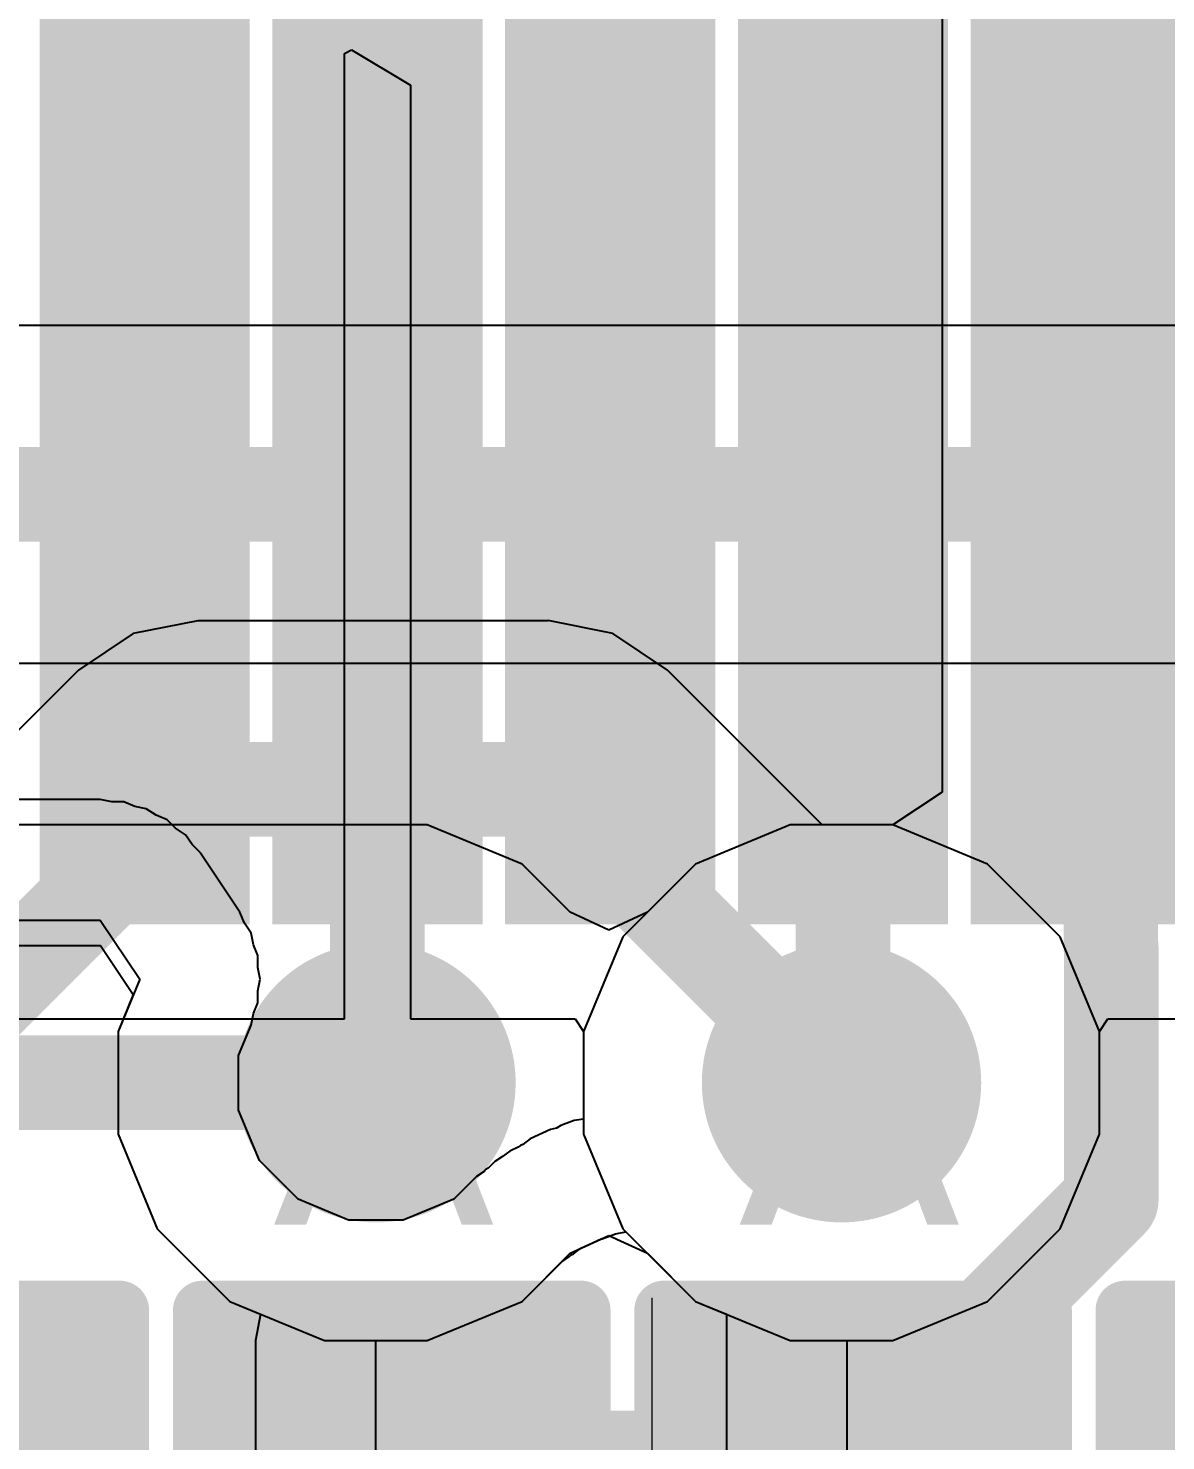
# Model space of a CAD drawing. Header units: inches. Extents: x 0 to 5271, y 0 to 5417.
# Drawn here: x 43.534 to 45.977, y 77.266 to 80.3 of the extents above; entities that cross this region are included whole.
import ezdxf

# ---------------------------------------------------------------- set-up
doc = ezdxf.new("R2010")
doc.units = ezdxf.units.IN
for name, color, linetype in [('Bottom Layer', 5, 'Continuous'), ('Bottom Overlay', 54, 'Continuous'), ('Bottom Paste', 16, 'Continuous'), ('Bottom Solder', 6, 'Continuous'), ('Drill Drawing', 1, 'Continuous'), ('L2_GND1', 16, 'Continuous'), ('L3_SIG1', 76, 'Continuous'), ('L4_PWR', 90, 'Continuous'), ('L5_GND2', 156, 'Continuous'), ('L6_SIG2', 130, 'Continuous'), ('L7_GND3', 216, 'Continuous'), ('Top Layer', 1, 'Continuous'), ('Top Paste', 8, 'Continuous'), ('Top Solder', 216, 'Continuous'), ('Via Holes', 16, 'Continuous')]:
    doc.layers.add(name, color=color, linetype=linetype)
doc.styles.add('Arial', font='', dxfattribs={"height": 0.2})
doc.styles.get('Arial').set_extended_font_data('Arial')

# ---------------------------------------------------------------- blocks, each defined once
blk = doc.blocks.new('AS0B826_S78B_7H_23')
at = {"layer": 'Top Layer'}
for points in [[(-30.42520839, 26.38096578), (-30.07520909, 26.38096578), (-30.07520909, 24.38096978), (-30.42520839, 24.38096978)], [(-29.92533639, 26.38096578), (-29.57533709, 26.38096578), (-29.57533709, 24.38096978), (-29.92533639, 24.38096978)], [(-29.42521039, 26.38096578), (-29.07521109, 26.38096578), (-29.07521109, 24.38096978), (-29.42521039, 24.38096978)], [(-28.92533839, 26.38096578), (-28.57533909, 26.38096578), (-28.57533909, 24.38096978), (-28.92533839, 24.38096978)], [(-28.42521239, 26.38096578), (-28.07521309, 26.38096578), (-28.07521309, 24.38096978), (-28.42521239, 24.38096978)]]:
    blk.add_hatch(color=1, dxfattribs=at).paths.add_polyline_path(points)
at = {"layer": 'Top Paste'}
for points in [[(-30.42520839, 26.38096578), (-30.07520909, 26.38096578), (-30.07520909, 24.38096978), (-30.42520839, 24.38096978)], [(-29.92533639, 26.38096578), (-29.57533709, 26.38096578), (-29.57533709, 24.38096978), (-29.92533639, 24.38096978)], [(-29.42521039, 26.38096578), (-29.07521109, 26.38096578), (-29.07521109, 24.38096978), (-29.42521039, 24.38096978)], [(-28.92533839, 26.38096578), (-28.57533909, 26.38096578), (-28.57533909, 24.38096978), (-28.92533839, 24.38096978)], [(-28.42521239, 26.38096578), (-28.07521309, 26.38096578), (-28.07521309, 24.38096978), (-28.42521239, 24.38096978)]]:
    blk.add_hatch(color=8, dxfattribs=at).paths.add_polyline_path(points)
at = {"layer": 'Top Solder'}
for points in [[(-30.47600839, 26.43176578), (-30.02440909, 26.43176578), (-30.02440909, 24.33016978), (-30.47600839, 24.33016978)], [(-29.97613639, 26.43176578), (-29.52453709, 26.43176578), (-29.52453709, 24.33016978), (-29.97613639, 24.33016978)], [(-29.47601039, 26.43176578), (-29.02441109, 26.43176578), (-29.02441109, 24.33016978), (-29.47601039, 24.33016978)], [(-28.97613839, 26.43176578), (-28.52453909, 26.43176578), (-28.52453909, 24.33016978), (-28.97613839, 24.33016978)], [(-28.47601239, 26.43176578), (-28.02441309, 26.43176578), (-28.02441309, 24.33016978), (-28.47601239, 24.33016978)]]:
    blk.add_hatch(color=216, dxfattribs=at).paths.add_polyline_path(points)
blk = doc.blocks.new('C___0402_B_125')
at = {"layer": 'Bottom Layer'}
for points in [[(-0.24131016, 0.31750762), (-0.24131016, -0.31749238), (-0.69851016, -0.31749238), (-0.69851016, 0.31750762)], [(0.6984898399999999, 0.31750762), (0.6984898399999999, -0.31749238), (0.24128984, -0.31749238), (0.2412898399999999, 0.31750762)]]:
    blk.add_hatch(color=5, dxfattribs=at).paths.add_polyline_path(points)
at = {"layer": 'Bottom Paste'}
for points in [[(-0.24131016, 0.31750762), (-0.24131016, -0.31749238), (-0.69851016, -0.31749238), (-0.69851016, 0.31750762)], [(0.6984898399999999, 0.31750762), (0.6984898399999999, -0.31749238), (0.24128984, -0.31749238), (0.2412898399999999, 0.31750762)]]:
    blk.add_hatch(color=16, dxfattribs=at).paths.add_polyline_path(points)
at = {"layer": 'Bottom Solder'}
for points in [[(-0.18131028, 0.3775075), (-0.1813102799999999, -0.37749226), (-0.75851004, -0.37749226), (-0.75851004, 0.3775075)], [(0.75848972, 0.3775075), (0.75848972, -0.37749226), (0.18128996, -0.37749226), (0.1812899599999999, 0.3775075)]]:
    blk.add_hatch(color=6, dxfattribs=at).paths.add_polyline_path(points)
at = {"layer": 'Bottom Overlay'}
for points in [[(-0.78741016, -0.4063923799999999, 0.127, 0.127, 0), (-0.78741016, 0.4064076199999999, 0.127, 0.127, 0)], [(-0.27941016, 0.4064076199999999, 0.127, 0.127, 0), (-0.78741016, 0.4064076199999999, 0.127, 0.127, 0)], [(0.7873898399999999, 0.4064076199999999, 0.127, 0.127, 0), (0.27938984, 0.4064076199999999, 0.127, 0.127, 0)], [(0.7873898399999999, -0.4063923799999999, 0.127, 0.127, 0), (0.7873898399999999, 0.4064076199999999, 0.127, 0.127, 0)], [(-0.27941016, -0.4063923799999999, 0.127, 0.127, 0), (-0.78741016, -0.4063923799999999, 0.127, 0.127, 0)], [(0.7873898399999999, -0.4063923799999999, 0.127, 0.127, 0), (0.27938984, -0.4063923799999999, 0.127, 0.127, 0)]]:
    blk.add_lwpolyline(points, format="xyseb", dxfattribs=at)
for points in [[(-0.8191601599999999, 0.4064076199999999, 0.0635, 0.0635, 1), (-0.7556601599999999, 0.4064076199999999, 0.0635, 0.0635, 1)], [(-0.8191601599999999, 0.4064076199999999, 0.0635, 0.0635, 1), (-0.7556601599999999, 0.4064076199999999, 0.0635, 0.0635, 1)], [(-0.31116016, 0.4064076199999999, 0.0635, 0.0635, 1), (-0.24766016, 0.4064076199999999, 0.0635, 0.0635, 1)], [(0.24763984, 0.4064076199999999, 0.0635, 0.0635, 1), (0.3111398399999999, 0.4064076199999999, 0.0635, 0.0635, 1)], [(0.75563984, 0.4064076199999999, 0.0635, 0.0635, 1), (0.8191398400000001, 0.4064076199999999, 0.0635, 0.0635, 1)], [(0.75563984, 0.4064076199999999, 0.0635, 0.0635, 1), (0.8191398400000001, 0.4064076199999999, 0.0635, 0.0635, 1)], [(-0.8191601599999999, -0.4063923799999999, 0.0635, 0.0635, 1), (-0.7556601599999999, -0.4063923799999999, 0.0635, 0.0635, 1)], [(-0.8191601599999999, -0.4063923799999999, 0.0635, 0.0635, 1), (-0.7556601599999999, -0.4063923799999999, 0.0635, 0.0635, 1)], [(-0.31116016, -0.4063923799999999, 0.0635, 0.0635, 1), (-0.24766016, -0.4063923799999999, 0.0635, 0.0635, 1)], [(0.24763984, -0.4063923799999999, 0.0635, 0.0635, 1), (0.3111398399999999, -0.4063923799999999, 0.0635, 0.0635, 1)], [(0.75563984, -0.4063923799999999, 0.0635, 0.0635, 1), (0.8191398400000001, -0.4063923799999999, 0.0635, 0.0635, 1)], [(0.75563984, -0.4063923799999999, 0.0635, 0.0635, 1), (0.8191398400000001, -0.4063923799999999, 0.0635, 0.0635, 1)]]:
    blk.add_lwpolyline(points, format="xyseb", close=True, dxfattribs=at)
blk = doc.blocks.new('R___0402_B_162')
at = {"layer": 'Bottom Layer'}
for points in [[(-0.24131016, 0.31750254), (-0.24131016, -0.31749746), (-0.69851016, -0.31749746), (-0.69851016, 0.31750254)], [(0.6984898399999999, 0.31750254), (0.6984898399999999, -0.31749746), (0.24128984, -0.31749746), (0.2412898399999999, 0.31750254)]]:
    blk.add_hatch(color=5, dxfattribs=at).paths.add_polyline_path(points)
at = {"layer": 'Bottom Paste'}
for points in [[(-0.24131016, 0.31750254), (-0.24131016, -0.31749746), (-0.69851016, -0.31749746), (-0.69851016, 0.31750254)], [(0.6984898399999999, 0.31750254), (0.6984898399999999, -0.31749746), (0.24128984, -0.31749746), (0.2412898399999999, 0.31750254)]]:
    blk.add_hatch(color=16, dxfattribs=at).paths.add_polyline_path(points)
at = {"layer": 'Bottom Solder'}
for points in [[(-0.186309, 0.3725037), (-0.1863089999999999, -0.3724986199999999), (-0.75351132, -0.3724986199999999), (-0.75351132, 0.3725037)], [(0.753491, 0.3725037), (0.753491, -0.3724986199999999), (0.18628868, -0.3724986199999999), (0.18628868, 0.3725037)]]:
    blk.add_hatch(color=6, dxfattribs=at).paths.add_polyline_path(points)
at = {"layer": 'Bottom Overlay'}
for points in [[(-0.78741016, 0.40640254, 0.127, 0.127, 0), (0.7873898399999999, 0.40640254, 0.127, 0.127, 0)], [(-0.78741016, 0.40640254, 0.127, 0.127, 0), (-0.78741016, -0.40639746, 0.127, 0.127, 0)], [(0.7873898399999999, 0.40640254, 0.127, 0.127, 0), (0.7873898399999999, -0.40639746, 0.127, 0.127, 0)], [(-0.81281016, 0.43180254, 0.0032258, 0.0032258, 0), (0.81278984, 0.43180254, 0.0032258, 0.0032258, 0)], [(-0.78741016, -0.40639746, 0.127, 0.127, 0), (0.7873898399999999, -0.40639746, 0.127, 0.127, 0)]]:
    blk.add_lwpolyline(points, format="xyseb", dxfattribs=at)
for points in [[(-0.8191601599999999, 0.40640254, 0.0635, 0.0635, 1), (-0.7556601599999999, 0.40640254, 0.0635, 0.0635, 1)], [(-0.8191601599999999, 0.40640254, 0.0635, 0.0635, 1), (-0.7556601599999999, 0.40640254, 0.0635, 0.0635, 1)], [(0.75563984, 0.40640254, 0.0635, 0.0635, 1), (0.8191398400000001, 0.40640254, 0.0635, 0.0635, 1)], [(0.75563984, 0.40640254, 0.0635, 0.0635, 1), (0.8191398400000001, 0.40640254, 0.0635, 0.0635, 1)], [(-0.81361534, 0.43180254, 0.0016129, 0.0016129, 1), (-0.81200498, 0.43180254, 0.0016129, 0.0016129, 1)], [(0.8119846599999999, 0.43180254, 0.0016129, 0.0016129, 1), (0.81359502, 0.43180254, 0.0016129, 0.0016129, 1)], [(-0.8191601599999999, -0.40639746, 0.0635, 0.0635, 1), (-0.7556601599999999, -0.40639746, 0.0635, 0.0635, 1)], [(-0.8191601599999999, -0.40639746, 0.0635, 0.0635, 1), (-0.7556601599999999, -0.40639746, 0.0635, 0.0635, 1)], [(0.75563984, -0.40639746, 0.0635, 0.0635, 1), (0.8191398400000001, -0.40639746, 0.0635, 0.0635, 1)], [(0.75563984, -0.40639746, 0.0635, 0.0635, 1), (0.8191398400000001, -0.40639746, 0.0635, 0.0635, 1)]]:
    blk.add_lwpolyline(points, format="xyseb", close=True, dxfattribs=at)
blk = doc.blocks.new('R___0402_B_389')
at = {"layer": 'Bottom Layer'}
for points in [[(-0.24129238, 0.3175), (-0.2412923799999999, -0.3175), (-0.6984923799999999, -0.3175), (-0.6984923799999999, 0.3175)], [(0.6985076199999999, 0.3175), (0.6985076199999999, -0.3175), (0.24130762, -0.3175), (0.2413076199999999, 0.3175)]]:
    blk.add_hatch(color=5, dxfattribs=at).paths.add_polyline_path(points)
at = {"layer": 'Bottom Paste'}
for points in [[(-0.24129238, 0.3175), (-0.2412923799999999, -0.3175), (-0.6984923799999999, -0.3175), (-0.6984923799999999, 0.3175)], [(0.6985076199999999, 0.3175), (0.6985076199999999, -0.3175), (0.24130762, -0.3175), (0.2413076199999999, 0.3175)]]:
    blk.add_hatch(color=16, dxfattribs=at).paths.add_polyline_path(points)
at = {"layer": 'Bottom Solder'}
for points in [[(-0.18629122, 0.37250116), (-0.18629122, -0.37250116), (-0.7534935399999999, -0.37250116), (-0.7534935399999999, 0.37250116)], [(0.75350878, 0.37250116), (0.75350878, -0.37250116), (0.18630646, -0.37250116), (0.18630646, 0.37250116)]]:
    blk.add_hatch(color=6, dxfattribs=at).paths.add_polyline_path(points)
at = {"layer": 'Bottom Overlay'}
for points in [[(-0.78739238, 0.4064, 0.127, 0.127, 0), (-0.78739238, -0.4064, 0.127, 0.127, 0)], [(-0.78739238, 0.4064, 0.127, 0.127, 0), (0.78740762, 0.4064, 0.127, 0.127, 0)], [(0.78740762, 0.4064, 0.127, 0.127, 0), (0.78740762, -0.4064, 0.127, 0.127, 0)], [(-0.81279238, 0.4318, 0.0032258, 0.0032258, 0), (0.8128076200000001, 0.4318, 0.0032258, 0.0032258, 0)], [(-0.78739238, -0.4064, 0.127, 0.127, 0), (0.78740762, -0.4064, 0.127, 0.127, 0)]]:
    blk.add_lwpolyline(points, format="xyseb", dxfattribs=at)
for points in [[(-0.81914238, 0.4064, 0.0635, 0.0635, 1), (-0.75564238, 0.4064, 0.0635, 0.0635, 1)], [(-0.81914238, 0.4064, 0.0635, 0.0635, 1), (-0.75564238, 0.4064, 0.0635, 0.0635, 1)], [(0.7556576199999999, 0.4064, 0.0635, 0.0635, 1), (0.81915762, 0.4064, 0.0635, 0.0635, 1)], [(0.7556576199999999, 0.4064, 0.0635, 0.0635, 1), (0.81915762, 0.4064, 0.0635, 0.0635, 1)], [(-0.8135975599999999, 0.4318, 0.0016129, 0.0016129, 1), (-0.8119872, 0.4318, 0.0016129, 0.0016129, 1)], [(0.81200244, 0.4318, 0.0016129, 0.0016129, 1), (0.8136127999999999, 0.4318, 0.0016129, 0.0016129, 1)], [(-0.81914238, -0.4064, 0.0635, 0.0635, 1), (-0.75564238, -0.4064, 0.0635, 0.0635, 1)], [(-0.81914238, -0.4064, 0.0635, 0.0635, 1), (-0.75564238, -0.4064, 0.0635, 0.0635, 1)], [(0.7556576199999999, -0.4064, 0.0635, 0.0635, 1), (0.81915762, -0.4064, 0.0635, 0.0635, 1)], [(0.7556576199999999, -0.4064, 0.0635, 0.0635, 1), (0.81915762, -0.4064, 0.0635, 0.0635, 1)]]:
    blk.add_lwpolyline(points, format="xyseb", close=True, dxfattribs=at)
blk = doc.blocks.new('C___0402_B_567')
at = {"layer": 'Bottom Layer'}
for points in [[(-0.24125682, 0.31752794), (-0.2412568199999999, -0.31747206), (-0.69845682, -0.31747206), (-0.69845682, 0.31752794)], [(0.6985431799999999, 0.31752794), (0.6985431799999999, -0.31747206), (0.24134318, -0.31747206), (0.2413431799999999, 0.31752794)]]:
    blk.add_hatch(color=5, dxfattribs=at).paths.add_polyline_path(points)
at = {"layer": 'Bottom Paste'}
for points in [[(-0.24125682, 0.31752794), (-0.2412568199999999, -0.31747206), (-0.69845682, -0.31747206), (-0.69845682, 0.31752794)], [(0.6985431799999999, 0.31752794), (0.6985431799999999, -0.31747206), (0.24134318, -0.31747206), (0.2413431799999999, 0.31752794)]]:
    blk.add_hatch(color=16, dxfattribs=at).paths.add_polyline_path(points)
at = {"layer": 'Bottom Solder'}
for points in [[(-0.18125694, 0.37752782), (-0.1812569399999999, -0.37747194), (-0.7584567, -0.37747194), (-0.7584567, 0.37752782)], [(0.7585430599999999, 0.37752782), (0.7585430599999999, -0.37747194), (0.1813433, -0.37747194), (0.1813433, 0.37752782)]]:
    blk.add_hatch(color=6, dxfattribs=at).paths.add_polyline_path(points)
at = {"layer": 'Bottom Overlay'}
for points in [[(-0.78735682, -0.40637206, 0.127, 0.127, 0), (-0.78735682, 0.40642794, 0.127, 0.127, 0)], [(-0.27935682, 0.40642794, 0.127, 0.127, 0), (-0.78735682, 0.40642794, 0.127, 0.127, 0)], [(0.7874431799999999, 0.40642794, 0.127, 0.127, 0), (0.27944318, 0.40642794, 0.127, 0.127, 0)], [(0.7874431799999999, -0.40637206, 0.127, 0.127, 0), (0.7874431799999999, 0.40642794, 0.127, 0.127, 0)], [(-0.27935682, -0.40637206, 0.127, 0.127, 0), (-0.78735682, -0.40637206, 0.127, 0.127, 0)], [(0.7874431799999999, -0.40637206, 0.127, 0.127, 0), (0.27944318, -0.40637206, 0.127, 0.127, 0)]]:
    blk.add_lwpolyline(points, format="xyseb", dxfattribs=at)
for points in [[(-0.81910682, 0.40642794, 0.0635, 0.0635, 1), (-0.7556068199999999, 0.40642794, 0.0635, 0.0635, 1)], [(-0.81910682, 0.40642794, 0.0635, 0.0635, 1), (-0.7556068199999999, 0.40642794, 0.0635, 0.0635, 1)], [(-0.31110682, 0.40642794, 0.0635, 0.0635, 1), (-0.24760682, 0.40642794, 0.0635, 0.0635, 1)], [(0.24769318, 0.40642794, 0.0635, 0.0635, 1), (0.31119318, 0.40642794, 0.0635, 0.0635, 1)], [(0.75569318, 0.40642794, 0.0635, 0.0635, 1), (0.81919318, 0.40642794, 0.0635, 0.0635, 1)], [(0.75569318, 0.40642794, 0.0635, 0.0635, 1), (0.81919318, 0.40642794, 0.0635, 0.0635, 1)], [(-0.81910682, -0.40637206, 0.0635, 0.0635, 1), (-0.7556068199999999, -0.40637206, 0.0635, 0.0635, 1)], [(-0.81910682, -0.40637206, 0.0635, 0.0635, 1), (-0.7556068199999999, -0.40637206, 0.0635, 0.0635, 1)], [(-0.31110682, -0.40637206, 0.0635, 0.0635, 1), (-0.24760682, -0.40637206, 0.0635, 0.0635, 1)], [(0.24769318, -0.40637206, 0.0635, 0.0635, 1), (0.31119318, -0.40637206, 0.0635, 0.0635, 1)], [(0.75569318, -0.40637206, 0.0635, 0.0635, 1), (0.81919318, -0.40637206, 0.0635, 0.0635, 1)], [(0.75569318, -0.40637206, 0.0635, 0.0635, 1), (0.81919318, -0.40637206, 0.0635, 0.0635, 1)]]:
    blk.add_lwpolyline(points, format="xyseb", close=True, dxfattribs=at)

msp = doc.modelspace()

# ---------------------------------------------------------------- hatches: boundary and pattern name
at = {"layer": 'Bottom Layer'}
h = msp.add_hatch(color=5, dxfattribs=at)
edge = h.paths.add_edge_path()
edge.add_arc((44.28093252, 78.03485028), 0.2999994, 0, 360)
h = msp.add_hatch(color=5, dxfattribs=at)
edge = h.paths.add_edge_path()
edge.add_arc((45.28093052, 78.03485028), 0.2999994, 0, 360)
at = {"layer": 'L2_GND1'}
h = msp.add_hatch(color=16, dxfattribs=at)
edge = h.paths.add_edge_path()
edge.add_arc((44.28093252, 78.03485028), 0.2999994, 0, 360)
h = msp.add_hatch(color=16, dxfattribs=at)
edge = h.paths.add_edge_path()
edge.add_arc((45.28093052, 78.03485028), 0.2999994, 0, 360)
at = {"layer": 'L3_SIG1'}
h = msp.add_hatch(color=76, dxfattribs=at)
edge = h.paths.add_edge_path()
edge.add_arc((44.28093252, 78.03485028), 0.2999994, 0, 360)
h = msp.add_hatch(color=76, dxfattribs=at)
edge = h.paths.add_edge_path()
edge.add_arc((45.28093052, 78.03485028), 0.2999994, 0, 360)
at = {"layer": 'L4_PWR'}
h = msp.add_hatch(color=90, dxfattribs=at)
edge = h.paths.add_edge_path()
edge.add_arc((44.28093252, 78.03485028), 0.2999994, 0, 360)
h = msp.add_hatch(color=90, dxfattribs=at)
edge = h.paths.add_edge_path()
edge.add_arc((45.28093052, 78.03485028), 0.2999994, 0, 360)
at = {"layer": 'L5_GND2'}
h = msp.add_hatch(color=156, dxfattribs=at)
edge = h.paths.add_edge_path()
edge.add_arc((44.28093252, 78.03485028), 0.2999994, 0, 360)
h = msp.add_hatch(color=156, dxfattribs=at)
edge = h.paths.add_edge_path()
edge.add_arc((45.28093052, 78.03485028), 0.2999994, 0, 360)
at = {"layer": 'L6_SIG2'}
h = msp.add_hatch(color=130, dxfattribs=at)
edge = h.paths.add_edge_path()
edge.add_arc((44.28093252, 78.03485028), 0.2999994, 0, 360)
h = msp.add_hatch(color=130, dxfattribs=at)
edge = h.paths.add_edge_path()
edge.add_arc((45.28093052, 78.03485028), 0.2999994, 0, 360)
at = {"layer": 'L7_GND3'}
h = msp.add_hatch(color=216, dxfattribs=at)
edge = h.paths.add_edge_path()
edge.add_arc((44.28093252, 78.03485028), 0.2999994, 0, 360)
h = msp.add_hatch(color=216, dxfattribs=at)
edge = h.paths.add_edge_path()
edge.add_arc((45.28093052, 78.03485028), 0.2999994, 0, 360)
at = {"layer": 'Top Layer'}
h = msp.add_hatch(color=1, dxfattribs=at)
edge = h.paths.add_edge_path()
edge.add_arc((44.28093252, 78.03485028), 0.2999994, 0, 360)
h = msp.add_hatch(color=1, dxfattribs=at)
edge = h.paths.add_edge_path()
edge.add_arc((45.28093052, 78.03485028), 0.2999994, 0, 360)
at = {"layer": 'Via Holes'}
h = msp.add_hatch(color=7, dxfattribs=at)
edge = h.paths.add_edge_path()
edge.add_arc((44.28093252, 78.03485028), 0.1499997, 0, 360)
h = msp.add_hatch(color=7, dxfattribs=at)
edge = h.paths.add_edge_path()
edge.add_arc((45.28093052, 78.03485028), 0.1499997, 0, 360)

# ---------------------------------------------------------------- linework, layer by layer
at = {"layer": 'Bottom Layer'}
for p, q in [((45.49677209999999, 80.46013117999999), (45.49677209999999, 78.65938802)), ((43.89820532, 79.0275915), (43.75945528, 78.99999186)), ((44.65068286, 79.0275915), (43.89820532, 79.0275915)), ((44.65069556, 79.02759404), (44.65068286, 79.0275915)), ((44.78944306, 78.99999693999999), (44.65069556, 79.02759404)), ((43.75945528, 78.99999186), (43.64183042, 78.92139918)), ((44.78944814, 78.99999439999999), (44.78944306, 78.99999693999999)), ((44.78945576, 78.99999186), (44.78944814, 78.99999439999999)), ((44.90708316, 78.92139918), (44.78945576, 78.99999186)), ((43.64182534, 78.92139156), (43.10406162, 78.38363038)), ((43.64183042, 78.92139918), (43.64182534, 78.92139156)), ((44.90708823999999, 78.92139156), (44.90708316, 78.92139918)), ((45.23965552, 78.58884968), (44.90708823999999, 78.92139156)), ((45.49677209999999, 78.65938802), (45.39117414, 78.58883189999999)), ((45.39112842, 78.58884968), (45.23965552, 78.58884968)), ((45.39117414, 78.58883189999999), (45.39112842, 78.58884968))]:
    msp.add_line(p, q, dxfattribs=at)
for points in [[(45.85933932, 78.32659467999999, 0.2032, 0.2032, 0), (45.85933932, 80.46014387999999, 0.2032, 0.2032, 0)], [(43.36043652, 78.12725548, 0.2032, 0.2032, 0), (43.89820532, 78.66502428, 0.2032, 0.2032, 0)], [(43.89820532, 78.66502428, 0.2032, 0.2032, 0), (44.65070825999999, 78.66502428, 0.2032, 0.2032, 0)], [(44.65070825999999, 78.66502428, 0.2032, 0.2032, 0), (45.28092797999999, 78.03485282, 0.2032, 0.2032, 0)], [(45.85933932, 78.32659467999999, 0.2032, 0.2032, 0), (45.86030452, 78.32562947999999, 0.2032, 0.2032, 0)], [(45.86030452, 78.27487012, 0.2032, 0.2032, 0), (45.86030452, 78.32562947999999, 0.2032, 0.2032, 0)], [(45.86030452, 78.27487012, 0.2032, 0.2032, 0), (45.86032992, 78.27484471999999, 0.2032, 0.2032, 0)], [(45.86032992, 77.79485584, 0.2032, 0.2032, 0), (45.86032992, 78.27484471999999, 0.2032, 0.2032, 0)], [(45.30578696, 77.22871269999999, 0.2032, 0.2032, 0), (45.86030452, 77.78323026, 0.2032, 0.2032, 0)], [(45.86030452, 77.79483044, 0.2032, 0.2032, 0), (45.86032992, 77.79485584, 0.2032, 0.2032, 0)], [(45.86030452, 77.78323026, 0.2032, 0.2032, 0), (45.86030452, 77.79483044, 0.2032, 0.2032, 0)], [(44.31481612, 77.22865428, 0.2032, 0.2032, 0), (45.30577172, 77.22865428, 0.2032, 0.2032, 0)], [(45.30577172, 77.22870508, 0.2032, 0.2032, 0), (45.30578696, 77.22871269999999, 0.2032, 0.2032, 0)], [(45.30577172, 77.22865428, 0.2032, 0.2032, 0), (45.30577172, 77.22870508, 0.2032, 0.2032, 0)]]:
    msp.add_lwpolyline(points, format="xyseb", dxfattribs=at)
for points in [[(43.84740532, 78.66502428, 0.1016, 0.1016, 1), (43.94900532, 78.66502428, 0.1016, 0.1016, 1)], [(43.84740532, 78.66502428, 0.1016, 0.1016, 1), (43.94900532, 78.66502428, 0.1016, 0.1016, 1)], [(44.59990826, 78.66502428, 0.1016, 0.1016, 1), (44.70150826, 78.66502428, 0.1016, 0.1016, 1)], [(44.59990826, 78.66502428, 0.1016, 0.1016, 1), (44.70150826, 78.66502428, 0.1016, 0.1016, 1)], [(45.80853932, 78.32659467999999, 0.1016, 0.1016, 1), (45.91013932, 78.32659467999999, 0.1016, 0.1016, 1)], [(45.80853932, 78.32659467999999, 0.1016, 0.1016, 1), (45.91013932, 78.32659467999999, 0.1016, 0.1016, 1)], [(45.80950452, 78.32562947999999, 0.1016, 0.1016, 1), (45.91110451999999, 78.32562947999999, 0.1016, 0.1016, 1)], [(45.80950452, 78.32562947999999, 0.1016, 0.1016, 1), (45.91110451999999, 78.32562947999999, 0.1016, 0.1016, 1)], [(45.80950452, 78.27487012, 0.1016, 0.1016, 1), (45.91110451999999, 78.27487012, 0.1016, 0.1016, 1)], [(45.80950452, 78.27487012, 0.1016, 0.1016, 1), (45.91110451999999, 78.27487012, 0.1016, 0.1016, 1)], [(45.80952992, 78.27484471999999, 0.1016, 0.1016, 1), (45.91112991999999, 78.27484471999999, 0.1016, 0.1016, 1)], [(45.80952992, 78.27484471999999, 0.1016, 0.1016, 1), (45.91112991999999, 78.27484471999999, 0.1016, 0.1016, 1)], [(45.23012798, 78.03485282, 0.1016, 0.1016, 1), (45.33172798, 78.03485282, 0.1016, 0.1016, 1)], [(45.80950452, 77.79483044, 0.1016, 0.1016, 1), (45.91110451999999, 77.79483044, 0.1016, 0.1016, 1)], [(45.80950452, 77.79483044, 0.1016, 0.1016, 1), (45.91110451999999, 77.79483044, 0.1016, 0.1016, 1)], [(45.80950452, 77.78323026, 0.1016, 0.1016, 1), (45.91110451999999, 77.78323026, 0.1016, 0.1016, 1)], [(45.80950452, 77.78323026, 0.1016, 0.1016, 1), (45.91110451999999, 77.78323026, 0.1016, 0.1016, 1)], [(45.80952992, 77.79485584, 0.1016, 0.1016, 1), (45.91112991999999, 77.79485584, 0.1016, 0.1016, 1)], [(45.80952992, 77.79485584, 0.1016, 0.1016, 1), (45.91112991999999, 77.79485584, 0.1016, 0.1016, 1)], [(44.26401612, 77.22865428, 0.1016, 0.1016, 1), (44.36561612, 77.22865428, 0.1016, 0.1016, 1)], [(45.25497171999999, 77.22870508, 0.1016, 0.1016, 1), (45.35657172, 77.22870508, 0.1016, 0.1016, 1)], [(45.25497171999999, 77.22870508, 0.1016, 0.1016, 1), (45.35657172, 77.22870508, 0.1016, 0.1016, 1)], [(45.25497171999999, 77.22865428, 0.1016, 0.1016, 1), (45.35657172, 77.22865428, 0.1016, 0.1016, 1)], [(45.25497171999999, 77.22865428, 0.1016, 0.1016, 1), (45.35657172, 77.22865428, 0.1016, 0.1016, 1)], [(45.25498696, 77.22871269999999, 0.1016, 0.1016, 1), (45.35658696, 77.22871269999999, 0.1016, 0.1016, 1)], [(45.25498696, 77.22871269999999, 0.1016, 0.1016, 1), (45.35658696, 77.22871269999999, 0.1016, 0.1016, 1)]]:
    msp.add_lwpolyline(points, format="xyseb", close=True, dxfattribs=at)
at = {"layer": 'L2_GND1'}
for p, q in [((62.6617873, 79.66136722), (32.10338004, 79.66136722)), ((31.9532127, 78.93623278), (62.51161741999999, 78.93623278)), ((45.17073262, 78.58884968), (44.96711606, 78.50450898)), ((45.39112842, 78.58884968), (45.17073262, 78.58884968)), ((45.59474498, 78.50450898), (45.39112842, 78.58884968)), ((44.96711606, 78.50450898), (44.81127182, 78.34866474)), ((45.75058921999999, 78.34866474), (45.59474498, 78.50450898)), ((44.81127182, 78.34866474), (44.72693112, 78.14504817999999)), ((45.83492992, 78.14504817999999), (45.75058921999999, 78.34866474)), ((44.72693112, 78.14504817999999), (44.72693112, 77.92465238)), ((45.83492992, 77.92465238), (45.83492992, 78.14504817999999)), ((44.72693112, 77.92465238), (44.81127182, 77.72103582)), ((45.75058921999999, 77.72103582), (45.83492992, 77.92465238)), ((44.81127182, 77.72103582), (44.96711606, 77.56519158)), ((45.59474498, 77.56519158), (45.75058921999999, 77.72103582)), ((44.96711606, 77.56519158), (45.17073262, 77.48085088)), ((45.39112842, 77.48085088), (45.59474498, 77.56519158)), ((45.17073262, 77.48085088), (45.39112842, 77.48085088))]:
    msp.add_line(p, q, dxfattribs=at)
msp.add_lwpolyline([(31.9532, 79.29879999999999, 0.2032, 0.2032, 0), (62.6618, 79.29879999999999, 0.2032, 0.2032, 0)], format="xyseb", dxfattribs=at)
at = {"layer": 'L3_SIG1'}
for p, q in [((43.68860706, 78.64337585999999), (42.87318832, 78.64337585999999)), ((43.71348889999999, 78.63842539999999), (43.68860706, 78.64337585999999)), ((43.73886604, 78.63845334), (43.71348889999999, 78.63842539999999)), ((43.73900828, 78.63839492), (43.73886604, 78.63845334)), ((43.73914036, 78.63839492), (43.73900828, 78.63839492)), ((43.76269124, 78.62863878), (43.73914036, 78.63839492)), ((43.78771277999999, 78.62366292), (43.76269124, 78.62863878)), ((43.80881002, 78.60956592), (43.78771277999999, 78.62366292)), ((43.83226184, 78.59988089999999), (43.80881002, 78.60956592)), ((43.83226946, 78.59987582), (43.83226184, 78.59988089999999)), ((43.83236598, 78.5997793), (43.83226946, 78.59987582)), ((43.83249551999999, 78.59972596), (43.83236598, 78.5997793)), ((43.85053206, 78.58168687999999), (43.83249551999999, 78.59972596)), ((43.8717309, 78.56752383999999), (43.85053206, 78.58168687999999)), ((43.88582028, 78.54643675999999), (43.8717309, 78.56752383999999)), ((45.17073262, 78.58884968), (44.96711606, 78.50450898)), ((45.39112842, 78.58884968), (45.17073262, 78.58884968)), ((45.59474498, 78.50450898), (45.39112842, 78.58884968)), ((43.90379586, 78.52849927999999), (43.88582028, 78.54643675999999)), ((43.9038492, 78.52836974), (43.90379586, 78.52849927999999)), ((43.90394572, 78.52827322), (43.9038492, 78.52836974)), ((43.98880204, 78.40127576), (43.90394572, 78.52827322)), ((44.96711606, 78.50450898), (44.81127182, 78.34866474)), ((45.75058921999999, 78.34866474), (45.59474498, 78.50450898)), ((42.87318832, 78.38439999999999), (43.68860706, 78.38439999999999)), ((43.68860706, 78.38439999999999), (43.68861467999999, 78.38439492)), ((43.68861467999999, 78.38439492), (43.773471, 78.25739745999999)), ((43.99856326, 78.37770964), (43.98880204, 78.40127576)), ((44.01273392, 78.35650064), (43.99856326, 78.37770964)), ((44.01770978, 78.33148671999999), (44.01273392, 78.35650064)), ((44.027471, 78.30792059999999), (44.01770978, 78.33148671999999)), ((44.81127182, 78.34866474), (44.72693112, 78.14504817999999)), ((45.83492992, 78.14504817999999), (45.75058921999999, 78.34866474)), ((44.027471, 78.28241138), (44.027471, 78.30792059999999)), ((44.03244686, 78.25739492), (44.027471, 78.28241138)), ((43.773471, 78.25739745999999), (43.72693312, 78.14504817999999)), ((44.027471, 78.23238353999999), (44.03244686, 78.25739492)), ((44.027471, 78.20687432), (44.027471, 78.23238353999999)), ((44.01770724, 78.18330311999999), (44.027471, 78.20687432)), ((44.01273138, 78.1582892), (44.01770724, 78.18330311999999)), ((43.72693312, 78.14504817999999), (43.72693312, 77.92465238)), ((43.98590898, 78.09353698), (44.01273138, 78.1582892)), ((44.72693112, 78.14504817999999), (44.72693112, 77.95673511999999)), ((45.83492992, 77.92465238), (45.83492992, 78.14504817999999)), ((43.98590898, 77.97616611999999), (43.98590898, 78.09353698)), ((44.0308238, 77.86773352), (43.98590898, 77.97616611999999)), ((44.6555495, 77.93425103999999), (44.61201897999999, 77.91403518)), ((44.66885402, 77.93748446), (44.6555495, 77.93425103999999)), ((44.67776688, 77.94291244), (44.66885402, 77.93748446)), ((44.70677622, 77.95352455999999), (44.67776688, 77.94291244)), ((44.7266441, 77.95661574), (44.70677622, 77.95352455999999)), ((44.72693112, 77.95673511999999), (44.7266441, 77.95661574)), ((43.72693312, 77.92465238), (43.81127382, 77.72103582)), ((44.59112748, 77.90010328), (44.58641831999999, 77.89666158)), ((44.59614144, 77.90242991999999), (44.59112748, 77.90010328)), ((44.61201897999999, 77.91403518), (44.59614144, 77.90242991999999)), ((45.75058921999999, 77.72103582), (45.83492992, 77.92465238)), ((44.11381575999999, 77.78474156), (44.0308238, 77.86773352)), ((44.5524001, 77.8766286), (44.5360425, 77.86569898)), ((44.55240518, 77.87663368), (44.5524001, 77.8766286)), ((44.56828779999999, 77.88824147999999), (44.55240518, 77.87663368)), ((44.58641831999999, 77.89666158), (44.56828779999999, 77.88824147999999)), ((44.5131571, 77.84442394), (44.49680458, 77.83349686)), ((44.51707124, 77.84833807999999), (44.5131571, 77.84442394)), ((44.52192518, 77.85158166000001), (44.51707124, 77.84833807999999)), ((44.5360425, 77.86569898), (44.52192518, 77.85158166000001)), ((44.49680458, 77.83349686), (44.44804928, 77.78474156)), ((44.22224836, 77.73982674), (44.11381575999999, 77.78474156)), ((44.44804928, 77.78474156), (44.33961668, 77.73982674)), ((43.81127382, 77.72103582), (43.96711806, 77.56519158)), ((44.33961668, 77.73982674), (44.22224836, 77.73982674)), ((44.79574226, 77.7103094), (44.81764214, 77.7146655)), ((44.81764214, 77.7146655), (44.96711606, 77.56519158)), ((45.59474498, 77.56519158), (45.75058921999999, 77.72103582)), ((44.72109928, 77.67915375999999), (44.76462979999999, 77.69936962)), ((44.76462979999999, 77.69936962), (44.76673038, 77.69969728)), ((44.76673038, 77.69969728), (44.79574226, 77.7103094)), ((44.67992842, 77.65037301999999), (44.69628093999999, 77.66130009999999)), ((44.69628093999999, 77.66130009999999), (44.70019508, 77.66521424)), ((44.70019508, 77.66521424), (44.70521666, 77.66754596)), ((44.70521666, 77.66754596), (44.72109928, 77.67915375999999)), ((44.59474698, 77.56519158), (44.67992842, 77.65037301999999)), ((43.96711806, 77.56519158), (44.17073462, 77.48085088)), ((44.39113042, 77.48085088), (44.59474698, 77.56519158)), ((44.96711606, 77.56519158), (45.0342, 77.53740398)), ((45.39112842, 77.48085088), (45.59474498, 77.56519158)), ((45.0342, 77.53740398), (45.0342, 76.02676183999999)), ((44.17073462, 77.48085088), (44.39113042, 77.48085088)), ((45.29317586, 76.09360448), (45.29317586, 77.48085088)), ((45.29317586, 77.48085088), (45.39112842, 77.48085088))]:
    msp.add_line(p, q, dxfattribs=at)
at = {"layer": 'L4_PWR'}
for p, q in [((44.39113042, 78.58884968), (39.72952938, 78.58884968)), ((44.59474698, 78.50450898), (44.39113042, 78.58884968)), ((45.17073262, 78.58884968), (44.96711606, 78.50450898)), ((45.39112842, 78.58884968), (45.17073262, 78.58884968)), ((45.59474498, 78.50450898), (45.39112842, 78.58884968)), ((44.69796496, 78.401291), (44.59474698, 78.50450898)), ((44.96711606, 78.50450898), (44.86389808, 78.401291)), ((45.75058921999999, 78.34866474), (45.59474498, 78.50450898)), ((44.78093152, 78.36275919999999), (44.69796496, 78.401291)), ((44.86389808, 78.401291), (44.78093152, 78.36275919999999)), ((42.87260412, 78.32987381999999), (43.68919126, 78.32987381999999)), ((43.68919126, 78.32987381999999), (43.75974992, 78.22427585999999)), ((45.83492992, 78.14504817999999), (45.75058921999999, 78.34866474)), ((43.75974992, 78.22427585999999), (43.72693312, 78.14504817999999)), ((43.72693312, 78.14504817999999), (43.72693312, 77.92465238)), ((45.83492992, 77.92465238), (45.83492992, 78.14504817999999)), ((43.72693312, 77.92465238), (43.81127382, 77.72103582)), ((45.75058921999999, 77.72103582), (45.83492992, 77.92465238)), ((43.81127382, 77.72103582), (43.96711806, 77.56519158)), ((45.59474498, 77.56519158), (45.75058921999999, 77.72103582)), ((44.69796496, 77.66840955999999), (44.78093152, 77.70694136)), ((44.78093152, 77.70694136), (44.86389808, 77.66840955999999)), ((44.59474698, 77.56519158), (44.69796496, 77.66840955999999)), ((44.86389808, 77.66840955999999), (44.96711606, 77.56519158)), ((43.96711806, 77.56519158), (44.03328251999999, 77.53778498)), ((44.39113042, 77.48085088), (44.59474698, 77.56519158)), ((44.96711606, 77.56519158), (45.17073262, 77.48085088)), ((45.39112842, 77.48085088), (45.59474498, 77.56519158)), ((44.03328251999999, 77.53778498), (44.02195666, 77.48085088)), ((44.02195666, 77.48085088), (44.02195666, 75.47111905999999)), ((44.28093252, 75.47110382), (44.28093252, 77.48085088)), ((44.28093252, 77.48085088), (44.39113042, 77.48085088)), ((45.17073262, 77.48085088), (45.39112842, 77.48085088))]:
    msp.add_line(p, q, dxfattribs=at)
at = {"layer": 'L5_GND2'}
for p, q in [((45.17073262, 78.58884968), (44.96711606, 78.50450898)), ((45.39112842, 78.58884968), (45.17073262, 78.58884968)), ((45.59474498, 78.50450898), (45.39112842, 78.58884968)), ((44.96711606, 78.50450898), (44.81127182, 78.34866474)), ((45.75058921999999, 78.34866474), (45.59474498, 78.50450898)), ((44.81127182, 78.34866474), (44.72693112, 78.14504817999999)), ((45.83492992, 78.14504817999999), (45.75058921999999, 78.34866474)), ((44.72693112, 78.14504817999999), (44.72693112, 77.92465238)), ((45.83492992, 77.92465238), (45.83492992, 78.14504817999999)), ((44.72693112, 77.92465238), (44.81127182, 77.72103582)), ((45.75058921999999, 77.72103582), (45.83492992, 77.92465238)), ((44.81127182, 77.72103582), (44.96711606, 77.56519158)), ((45.59474498, 77.56519158), (45.75058921999999, 77.72103582)), ((44.96711606, 77.56519158), (45.17073262, 77.48085088)), ((45.39112842, 77.48085088), (45.59474498, 77.56519158)), ((45.17073262, 77.48085088), (45.39112842, 77.48085088))]:
    msp.add_line(p, q, dxfattribs=at)
at = {"layer": 'L6_SIG2'}
for p, q in [((45.17073262, 78.58884968), (44.96711606, 78.50450898)), ((45.39112842, 78.58884968), (45.17073262, 78.58884968)), ((45.59474498, 78.50450898), (45.39112842, 78.58884968)), ((44.96711606, 78.50450898), (44.81127182, 78.34866474)), ((45.75058921999999, 78.34866474), (45.59474498, 78.50450898)), ((44.81127182, 78.34866474), (44.72693112, 78.14504817999999)), ((45.83492992, 78.14504817999999), (45.75058921999999, 78.34866474)), ((44.72693112, 78.14504817999999), (44.72693112, 77.92465238)), ((45.83492992, 77.92465238), (45.83492992, 78.14504817999999)), ((44.72693112, 77.92465238), (44.81127182, 77.72103582)), ((45.75058921999999, 77.72103582), (45.83492992, 77.92465238)), ((44.81127182, 77.72103582), (44.96711606, 77.56519158)), ((45.59474498, 77.56519158), (45.75058921999999, 77.72103582)), ((44.96711606, 77.56519158), (45.17073262, 77.48085088)), ((45.39112842, 77.48085088), (45.59474498, 77.56519158)), ((45.17073262, 77.48085088), (45.39112842, 77.48085088))]:
    msp.add_line(p, q, dxfattribs=at)
at = {"layer": 'L7_GND3'}
for p, q in [((45.17073262, 78.58884968), (44.96711606, 78.50450898)), ((45.39112842, 78.58884968), (45.17073262, 78.58884968)), ((45.59474498, 78.50450898), (45.39112842, 78.58884968)), ((44.96711606, 78.50450898), (44.81127182, 78.34866474)), ((45.75058921999999, 78.34866474), (45.59474498, 78.50450898)), ((44.81127182, 78.34866474), (44.72693112, 78.14504817999999)), ((45.83492992, 78.14504817999999), (45.75058921999999, 78.34866474)), ((44.72693112, 78.14504817999999), (44.72693112, 77.92465238)), ((45.83492992, 77.92465238), (45.83492992, 78.14504817999999)), ((44.72693112, 77.92465238), (44.81127182, 77.72103582)), ((45.75058921999999, 77.72103582), (45.83492992, 77.92465238)), ((44.81127182, 77.72103582), (44.96711606, 77.56519158)), ((45.59474498, 77.56519158), (45.75058921999999, 77.72103582)), ((44.96711606, 77.56519158), (45.17073262, 77.48085088)), ((45.39112842, 77.48085088), (45.59474498, 77.56519158)), ((45.17073262, 77.48085088), (45.39112842, 77.48085088))]:
    msp.add_line(p, q, dxfattribs=at)
at = {"layer": 'Top Layer'}
for p, q in [((44.2131577, 80.24602442), (44.2281564, 80.2540432)), ((44.2131577, 78.17195948), (44.2131577, 80.24602442)), ((44.2281564, 80.2540432), (44.35515894, 80.17792194)), ((44.35515894, 80.17792194), (44.35515894, 78.17195948)), ((42.95221788, 78.17195948), (44.2131577, 78.17195948)), ((44.35515894, 78.17195948), (44.70894792, 78.17195948)), ((44.70894792, 78.17195948), (44.72693112, 78.14504563999999)), ((45.83492992, 78.14504563999999), (45.85291312, 78.17195948)), ((45.85291312, 78.17195948), (46.2131537, 78.17195948)), ((44.72693112, 78.14504563999999), (44.72693112, 77.92465238)), ((45.83492992, 77.92465238), (45.83492992, 78.14504563999999)), ((44.72693112, 77.92465238), (44.81127182, 77.72103582)), ((45.75058921999999, 77.72103582), (45.83492992, 77.92465238)), ((44.81127182, 77.72103582), (44.96711606, 77.56519158)), ((45.59474498, 77.56519158), (45.75058921999999, 77.72103582)), ((44.96711606, 77.56519158), (45.17073262, 77.48085088)), ((45.39112842, 77.48085088), (45.59474498, 77.56519158)), ((45.17073262, 77.48085088), (45.39112842, 77.48085088))]:
    msp.add_line(p, q, dxfattribs=at)
for points in [[(45.78415532, 79.42595748, 0.2032, 0.2032, 0), (45.78415532, 101.14310988, 0.2032, 0.2032, 0)], [(44.78217612, 79.44937628, 0.2032, 0.2032, 0), (44.78217612, 82.52959363999999, 0.2032, 0.2032, 0)], [(43.78217812, 79.44937628, 0.2032, 0.2032, 0), (43.78217812, 80.59384947999999, 0.2032, 0.2032, 0)], [(44.28403132, 78.09499747999999, 0.2032, 0.2032, 0), (44.28403132, 79.42595748, 0.2032, 0.2032, 0)], [(45.28402931999999, 78.03485028, 0.2032, 0.2032, 0), (45.28402931999999, 79.42595748, 0.2032, 0.2032, 0)], [(43.09779798, 78.03485028, 0.2032, 0.2032, 0), (44.28093252, 78.03485028, 0.2032, 0.2032, 0)]]:
    msp.add_lwpolyline(points, format="xyseb", dxfattribs=at)
for points in [[(43.73137812, 79.44937628, 0.1016, 0.1016, 1), (43.83297811999999, 79.44937628, 0.1016, 0.1016, 1)], [(44.73137612, 79.44937628, 0.1016, 0.1016, 1), (44.83297612, 79.44937628, 0.1016, 0.1016, 1)], [(44.23323132, 79.42595748, 0.1016, 0.1016, 1), (44.33483132, 79.42595748, 0.1016, 0.1016, 1)], [(45.23322932, 79.42595748, 0.1016, 0.1016, 1), (45.33482932, 79.42595748, 0.1016, 0.1016, 1)], [(45.73335531999999, 79.42595748, 0.1016, 0.1016, 1), (45.83495532, 79.42595748, 0.1016, 0.1016, 1)], [(44.23323132, 78.09499747999999, 0.1016, 0.1016, 1), (44.33483132, 78.09499747999999, 0.1016, 0.1016, 1)], [(44.23013252, 78.03485028, 0.1016, 0.1016, 1), (44.33173252, 78.03485028, 0.1016, 0.1016, 1)], [(45.23322932, 78.03485028, 0.1016, 0.1016, 1), (45.33482932, 78.03485028, 0.1016, 0.1016, 1)]]:
    msp.add_lwpolyline(points, format="xyseb", close=True, dxfattribs=at)

# ---------------------------------------------------------------- block references
msp.add_blockref('AS0B826_S78B_7H_23', (74.03436806, 54.0449897))
for name, p, rotation in [('R___0402_B_389', (43.32380971999999, 76.75879746), 90), ('C___0402_B_567', (44.31478818, 76.75879746), 270), ('R___0402_B_162', (45.30577426, 76.75881524), 90), ('C___0402_B_125', (46.2963641, 76.75879492), 270)]:
    msp.add_blockref(name, p, dxfattribs=dict(rotation=rotation))

# ---------------------------------------------------------------- texts
at = {"layer": 'Drill Drawing', "style": 'Arial'}
for p in [(44.06085422, 77.7301341), (45.06085221999999, 77.7301341)]:
    msp.add_text('A', height=0.508, dxfattribs=at).set_placement(p)

doc.saveas('drawing.dxf')
